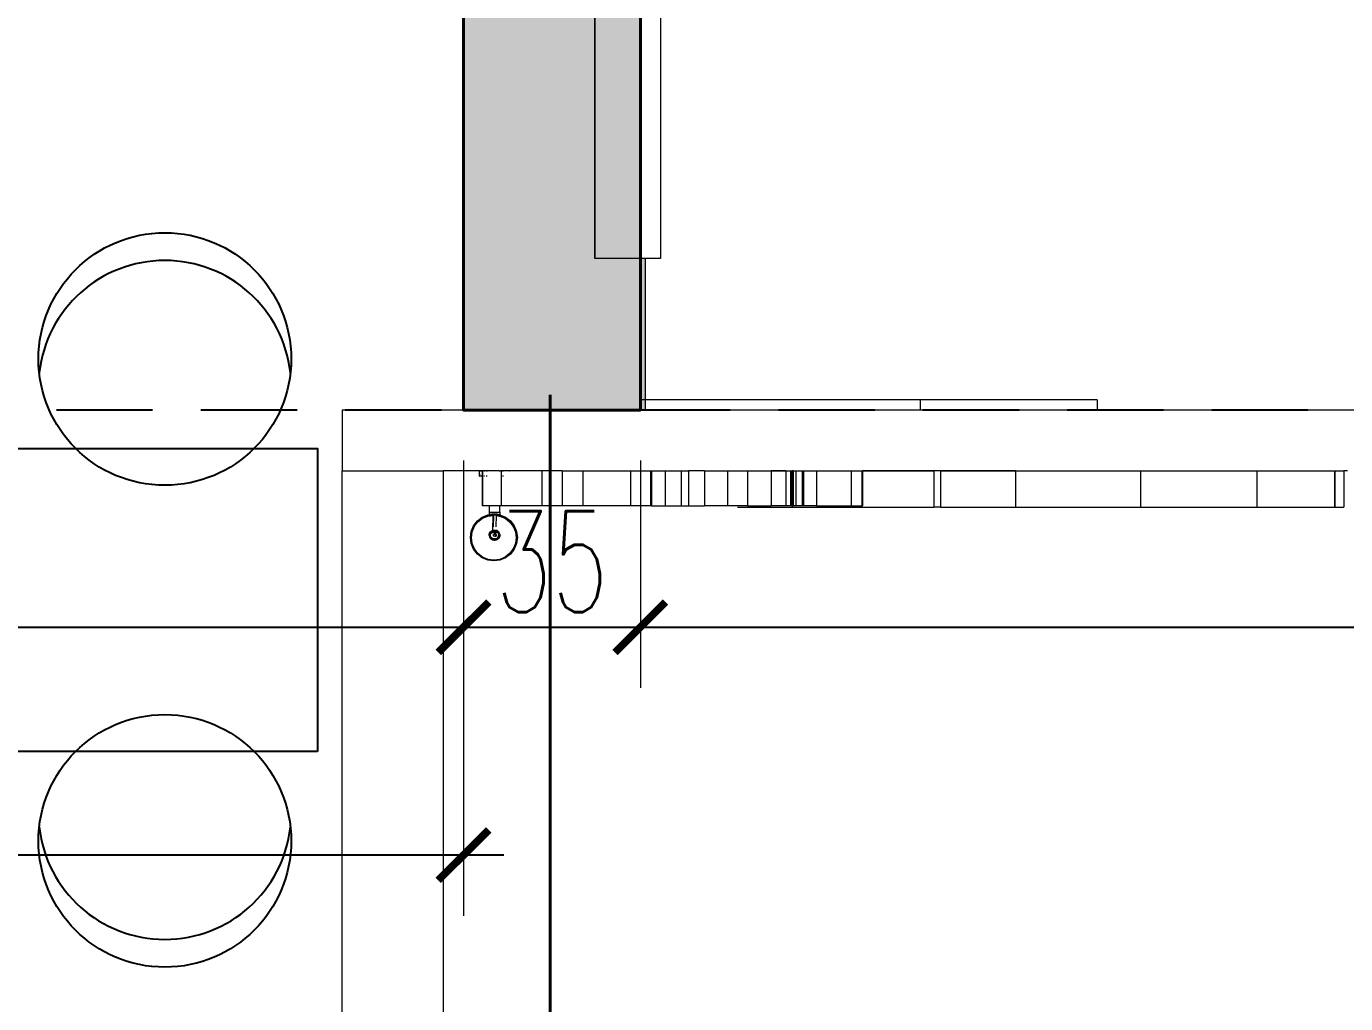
# Model space of a CAD drawing. Header units: millimetres. Extents: x 567392 to 582402, y 4512800 to 4518063.
# Drawn here: x 568703.3 to 568964.3, y 4513169 to 4513362.5 of the extents above; entities that cross this region are included whole.
import ezdxf

# ---------------------------------------------------------------- set-up
doc = ezdxf.new("R2010")
doc.units = ezdxf.units.MM
doc.linetypes.add('DASHED2', pattern=[9.525, 6.35, -3.175])
doc.layers.add('A-STRC-01', color=2, linetype='Continuous', lineweight=40)
doc.layers.add('a_8', color=8, linetype='Continuous', lineweight=0)
for name, color, linetype in [('a_dim', 1, 'Continuous'), ('a_furn', 1, 'Continuous'), ('a_p1_d', 1, 'DASHED2'), ('a_p2', 2, 'Continuous')]:
    doc.layers.add(name, color=color, linetype=linetype)
doc.styles.add('OLCU', font='SIMPLEX.shx', dxfattribs={"width": 0.65})
doc.dimstyles.new('OLCU-İC', dxfattribs={"dimtxt": 20, "dimasz": 10, "dimexe": 12, "dimexo": 10, "dimgap": 3, "dimtad": 1, "dimdec": 0, "dimdsep": 46, "dimtxsty": 'OLCU', "dimblk": 'ARCHTICK', "dimcen": 2, "dimdle": 8, "dimclrd": 73, "dimclre": 1, "dimclrt": 1, "dimadec": 0, "dimazin": 0, "dimtfac": 1, "dimtdec": 0, "dimtix": 1, "dimtmove": 2, "dimatfit": 3, "dimldrblk": 'DOT', "dimfxl": 100, "dimfxlon": 1, "dimtvp": 1, "dimtolj": 1, "dimlwd": -1, "dimlwe": 0, "dimarcsym": 0})

# ---------------------------------------------------------------- blocks, each defined once
blk = doc.blocks.new('A$C4A613EE6')
h = blk.add_hatch(color=256)
h.dxf.hatch_style = 1
h.paths.add_polyline_path([(2860, -4210), (12300, -4210), (12300, -3850), (12000, -3850), (12000, -3950), (7000, -3950), (7000, -3850), (6180, -3850), (6180, -4150), (2860, -4150)])
for p, q in [((12300, -2066), (12300, -2956.4)), ((12420, -2461.1), (12420, -2468)), ((12420, -2468), (12492.2, -2468)), ((12420, -2485.7), (12420, -2468)), ((12492.2, -2485.7), (12492.2, -2468)), ((12420, -2485.7), (12492.2, -2485.7)), ((12420, -2485.7), (12420, -2486.1)), ((12420, -2486.1), (12492.2, -2486.1)), ((12420, -2486.3), (12420, -2486.1)), ((12420, -2486.3), (12492.2, -2486.3)), ((12420, -2640.1), (12420, -2486.3)), ((12492.2, -2485.7), (12492.2, -2486.1)), ((12492.2, -2486.1), (12492.2, -2486.3)), ((12492.2, -2640.1), (12492.2, -2486.3)), ((12420, -2640.1), (12492.2, -2640.1)), ((12420, -2870.2), (12420, -2640.1)), ((12492.2, -2870.2), (12492.2, -2640.1)), ((12420, -2870.2), (12492.2, -2870.2)), ((12420, -3266.3), (12420, -2870.2)), ((12492.2, -3266.3), (12492.2, -2870.2)), ((12280, -2956.4), (12300, -2956.4)), ((12280, -2956.4), (12280, -3856.4)), ((12300, -2956.4), (12300, -3856.4)), ((12420, -3117.9), (12492.2, -3117.9)), ((12420, -3117.9), (12420, -3420.6)), ((12420, -3266.3), (12492.2, -3266.3)), ((12420, -3266.3), (12420, -3279.6)), ((12420, -3279.6), (12492.2, -3279.6)), ((12420, -3667.9), (12420, -3279.6)), ((12492.2, -3266.3), (12492.2, -3279.6)), ((12492.2, -3667.9), (12492.2, -3279.6)), ((12280, -3306.4), (12300, -3306.4)), ((12300, -3306.4), (12300, -3850)), ((12420, -3420.6), (12489.6, -3420.6)), ((12420, -3421.8), (12420, -3420.6)), ((12420, -3421.8), (12489.6, -3421.8)), ((12420, -3443.2), (12420, -3421.8)), ((12420, -3443.2), (12489.6, -3443.2)), ((12420, -3511.5), (12420, -3443.2)), ((12489.6, -3421.8), (12489.6, -3420.6)), ((12489.6, -3443.2), (12489.6, -3421.8)), ((12489.6, -3511.5), (12489.6, -3443.2)), ((12420, -3511.5), (12489.6, -3511.5)), ((12420, -3536.9), (12420, -3511.5)), ((12489.6, -3511.5), (12489.6, -3536.9)), ((12420, -3536.9), (12489.6, -3536.9)), ((12420, -3539.8), (12420, -3536.9)), ((12420, -3539.8), (12489.6, -3539.8)), ((12420, -3552.2), (12420, -3539.8)), ((12489.6, -3536.9), (12489.6, -3539.8)), ((12489.6, -3539.8), (12489.6, -3552.2)), ((12420, -3552.2), (12489.6, -3552.2)), ((12420, -3557.7), (12420, -3552.2)), ((12420, -3557.7), (12489.6, -3557.7)), ((12420, -3557.7), (12420, -3560)), ((12420, -3560), (12489.6, -3560)), ((12420, -3563), (12420, -3560)), ((12420, -3563), (12489.6, -3563)), ((12420, -3572.2), (12420, -3563)), ((12420, -3572.2), (12420, -3600.9)), ((12420, -3572.2), (12489.6, -3572.2)), ((12489.6, -3552.2), (12489.6, -3557.7)), ((12489.6, -3560), (12489.6, -3557.7)), ((12489.6, -3560), (12489.6, -3563)), ((12489.6, -3563), (12489.6, -3572.2)), ((12489.6, -3572.2), (12489.6, -3600.9)), ((12420, -3600.9), (12489.6, -3600.9)), ((12420, -3648.3), (12420, -3600.9)), ((12489.6, -3648.3), (12489.6, -3600.9)), ((12420, -3648.3), (12489.6, -3648.3)), ((12420, -3687.3), (12420, -3648.3)), ((12489.6, -3648.3), (12489.6, -3687.3)), ((12420, -3687.3), (12489.6, -3687.3)), ((12420, -3733.2), (12420, -3687.3)), ((12489.6, -3687.3), (12489.6, -3733.2)), ((12420, -3733.2), (12489.6, -3733.2)), ((12420, -3733.2), (12420, -3764.5)), ((12489.6, -3764.5), (12489.6, -3733.2)), ((12420, -3764.5), (12489.6, -3764.5)), ((12420, -3779.4), (12420, -3764.5)), ((12420, -3779.4), (12489.6, -3779.4)), ((12420, -3810.7), (12420, -3779.4)), ((12489.6, -3779.4), (12489.6, -3764.5)), ((12489.6, -3810.7), (12489.6, -3779.4)), ((12420, -3810.7), (12489.6, -3810.7)), ((12420, -3838.2), (12420, -3810.7)), ((12489.6, -3838.2), (12489.6, -3810.7)), ((11141.1, -3820), (12000, -3820)), ((12000, -3820), (12000, -3850)), ((12300, -3850), (12000, -3850)), ((12000, -3850), (12000, -3950)), ((12300, -3850), (12300, -4210)), ((12420, -3838.2), (12489.6, -3838.2)), ((12420, -3840.2), (12420, -3838.2)), ((12420, -3840.2), (12489.6, -3840.2)), ((12420, -3879.5), (12420, -3840.2)), ((12489.6, -3838.2), (12489.6, -3840.2)), ((12489.6, -3840.2), (12489.6, -3879.5)), ((12420, -3879.6), (12420, -3879.5)), ((12420, -3879.5), (12489.6, -3879.5)), ((12420, -3879.6), (12489.6, -3879.6)), ((12420, -3973.9), (12420, -3879.6)), ((12489.6, -3879.5), (12489.6, -3879.6)), ((12489.6, -3879.6), (12489.6, -3973.9)), ((7000, -3950), (12000, -3950)), ((12420, -3973.9), (12489.6, -3973.9)), ((12420, -4014.6), (12420, -3973.9)), ((12489.6, -3973.9), (12489.6, -4014.6)), ((12420, -4014.6), (12489.6, -4014.6)), ((12420, -4014.6), (12420, -4055.1)), ((12489.6, -4014.6), (12489.6, -4055.1)), ((12420, -4055.1), (12489.6, -4055.1)), ((12420, -4055.1), (12420, -4119.2)), ((12489.6, -4055.1), (12489.6, -4135.5)), ((12420, -4119.8), (12420, -4119.2)), ((12420, -4119.8), (12420, -4121.3)), ((12420, -4121.3), (12420, -4135.5)), ((12512, -4126.5), (12519.4, -4116.8)), ((12513.4, -4127.3), (12520.6, -4118)), ((12513.7, -4127.4), (12520.8, -4118.1)), ((12514.2, -4127.8), (12521.3, -4118.6)), ((12519.4, -4116.8), (12529, -4109.5)), ((12520.6, -4118), (12529.8, -4110.9)), ((12520.8, -4118.1), (12530.1, -4111)), ((12521.3, -4118.6), (12530.5, -4111.5)), ((12529, -4109.5), (12540.2, -4104.8)), ((12529.8, -4110.9), (12540.7, -4106.4)), ((12530.1, -4111), (12540.9, -4106.6)), ((12530.5, -4111.5), (12541.2, -4107.1)), ((12540.2, -4104.8), (12552.3, -4103.2)), ((12540.7, -4106.4), (12552.3, -4104.9)), ((12540.9, -4106.6), (12552.4, -4105)), ((12541.2, -4107.1), (12552.7, -4105.6)), ((12552.3, -4103.2), (12564.3, -4104.8)), ((12552.3, -4104.9), (12563.9, -4106.4)), ((12552.4, -4105), (12564, -4106.6)), ((12552.7, -4105.6), (12564.2, -4107.1)), ((12563.9, -4106.4), (12574.7, -4110.9)), ((12564, -4106.6), (12574.7, -4111)), ((12564.2, -4107.1), (12575, -4111.5)), ((12564.3, -4104.8), (12575.5, -4109.5)), ((12574.7, -4110.9), (12583.9, -4118)), ((12574.7, -4111), (12584, -4118.1)), ((12575, -4111.5), (12584.2, -4118.6)), ((12575.5, -4109.5), (12585.1, -4116.8)), ((12583.9, -4118), (12591.1, -4127.3)), ((12584, -4118.1), (12591.1, -4127.4)), ((12584.2, -4118.6), (12591.2, -4127.8)), ((12585.1, -4116.8), (12592.5, -4126.5)), ((12420, -4135.5), (12489.6, -4135.5)), ((12420, -4135.5), (12420, -4137)), ((12420, -4139.1), (12420, -4137)), ((12420, -4139.1), (12420, -4139.9)), ((12420, -4139.9), (12420, -4172.4)), ((12420.1, -4132.2), (12420.1, -4130.8)), ((12420.1, -4135), (12420.1, -4133.4)), ((12430.6, -4130.8), (12430.6, -4132.2)), ((12430.6, -4133.4), (12430.6, -4135)), ((12489.6, -4135.5), (12489.6, -4138.1)), ((12502.3, -4138.1), (12489.6, -4138.1)), ((12489.6, -4138.1), (12489.6, -4158.9)), ((12502.3, -4158.9), (12502.3, -4138.1)), ((12502.3, -4138.1), (12507.3, -4138.1)), ((12505.8, -4146.7), (12505.7, -4148.5)), ((12505.7, -4148.5), (12505.8, -4150.3)), ((12505.9, -4144.9), (12505.8, -4146.7)), ((12505.8, -4149.7), (12506.1, -4147.3)), ((12506.6, -4155.4), (12505.8, -4149.7)), ((12506.2, -4143.2), (12505.9, -4144.9)), ((12506.2, -4145.5), (12506.1, -4147)), ((12506.1, -4147), (12506.3, -4145.8)), ((12506.1, -4147.3), (12506.1, -4147)), ((12506.6, -4141.4), (12506.2, -4143.2)), ((12506.2, -4145.1), (12506.2, -4145.5)), ((12506.2, -4145.5), (12506.4, -4145.5)), ((12506.3, -4145.8), (12506.4, -4145.5)), ((12507.1, -4139.6), (12506.4, -4145.5)), ((12507.1, -4139.7), (12506.6, -4141.4)), ((12507.1, -4139.6), (12507.3, -4138.1)), ((12507.1, -4139.6), (12507.1, -4139.7)), ((12507.3, -4138.1), (12507.4, -4137.7)), ((12507.4, -4137.7), (12512, -4126.5)), ((12507.4, -4149.7), (12508, -4145.6)), ((12507.6, -4150.6), (12507.4, -4149.7)), ((12508, -4145.6), (12509, -4138.1)), ((12508, -4145.6), (12508.3, -4145.6)), ((12508.3, -4145.6), (12508.3, -4145.4)), ((12508.3, -4145.8), (12508.3, -4145.6)), ((12508.3, -4145.6), (12508.9, -4145.6)), ((12508.4, -4145.1), (12509.3, -4138.1)), ((12508.8, -4145.8), (12508.9, -4145.6)), ((12508.9, -4145.1), (12509.8, -4138.5)), ((12508.9, -4145.6), (12508.9, -4145.4)), ((12508.9, -4145.6), (12531, -4146)), ((12509, -4138.1), (12513.4, -4127.3)), ((12509.3, -4138.1), (12513.7, -4127.4)), ((12509.8, -4138.5), (12514.2, -4127.8)), ((12531, -4146.2), (12531, -4146)), ((12538.3, -4146.3), (12538.1, -4146.9)), ((12538.1, -4146.9), (12538.1, -4149.8)), ((12538.1, -4149.8), (12538.6, -4151.6)), ((12538.6, -4145), (12538.2, -4146.9)), ((12538.2, -4146.9), (12538.2, -4149.7)), ((12538.2, -4149.7), (12538.9, -4152.4)), ((12538.7, -4144.2), (12538.3, -4146.3)), ((12538.3, -4146.3), (12538.4, -4145.9)), ((12538.5, -4145.6), (12538.6, -4145)), ((12538.8, -4144.2), (12538.6, -4145)), ((12540, -4141.8), (12538.7, -4144.2)), ((12540.1, -4141.7), (12538.8, -4144.2)), ((12541.7, -4139.8), (12540, -4141.8)), ((12541.8, -4139.8), (12540.1, -4141.7)), ((12540.7, -4145.1), (12540.2, -4147.2)), ((12540.2, -4147.2), (12540.3, -4149.4)), ((12540.3, -4149.4), (12540.8, -4151.6)), ((12541.4, -4143.7), (12540.7, -4145.1)), ((12541.7, -4143.1), (12541.4, -4143.7)), ((12541.5, -4143.7), (12541.4, -4143.7)), ((12541.5, -4143.7), (12541.8, -4143.1)), ((12543.3, -4143.7), (12541.5, -4143.7)), ((12541.8, -4139.8), (12541.7, -4139.8)), ((12543.1, -4141.6), (12541.7, -4143.1)), ((12543.9, -4138.4), (12541.8, -4139.8)), ((12541.8, -4143.1), (12543.3, -4141.5)), ((12544.7, -4140.6), (12543.1, -4141.6)), ((12543.3, -4143.7), (12543.1, -4153.6)), ((12543.3, -4141.5), (12545.1, -4140.5)), ((12544, -4138.4), (12543.9, -4138.4)), ((12546.4, -4137.7), (12544, -4138.4)), ((12545.1, -4140.5), (12544.7, -4140.6)), ((12544.8, -4140.5), (12544.7, -4140.6)), ((12546.5, -4140), (12544.8, -4140.5)), ((12545.1, -4140.5), (12546.5, -4140)), ((12545.8, -4145.9), (12545.6, -4146.4)), ((12545.6, -4146.4), (12545.6, -4147)), ((12545.6, -4148.7), (12545.6, -4147)), ((12545.6, -4147), (12545.7, -4147.6)), ((12545.7, -4147.8), (12545.6, -4148.1)), ((12545.6, -4148.1), (12545.6, -4148.7)), ((12545.6, -4148.7), (12545.7, -4149.2)), ((12545.7, -4146.6), (12545.8, -4146)), ((12545.7, -4147.2), (12545.7, -4146.6)), ((12545.8, -4147.6), (12545.7, -4147.2)), ((12545.7, -4147.6), (12545.7, -4147.2)), ((12545.7, -4147.6), (12545.7, -4147.7)), ((12545.7, -4147.8), (12545.7, -4147.6)), ((12545.8, -4147.6), (12545.7, -4147.7)), ((12545.7, -4147.7), (12545.8, -4147.8)), ((12545.7, -4147.7), (12545.7, -4147.8)), ((12545.7, -4148.2), (12545.7, -4147.8)), ((12545.7, -4148.2), (12545.8, -4147.8)), ((12545.7, -4148.8), (12545.7, -4148.2)), ((12545.9, -4149.3), (12545.7, -4148.8)), ((12545.7, -4149.2), (12546, -4149.7)), ((12546.1, -4145.4), (12545.8, -4145.9)), ((12545.8, -4146), (12546.1, -4145.5)), ((12546.1, -4147), (12545.8, -4147.5)), ((12545.8, -4147.6), (12546.1, -4147.1)), ((12545.8, -4147.5), (12545.8, -4147.6)), ((12545.8, -4147.7), (12545.8, -4147.6)), ((12545.8, -4147.7), (12545.8, -4147.6)), ((12545.8, -4147.8), (12545.8, -4147.7)), ((12546.1, -4149.8), (12545.9, -4149.3)), ((12546.1, -4146.7), (12546, -4147)), ((12546, -4147), (12546.1, -4147)), ((12546, -4149.7), (12546.3, -4150.2)), ((12546.5, -4145), (12546.1, -4145.4)), ((12546.1, -4145.5), (12546.4, -4145.1)), ((12546.1, -4146.5), (12546.1, -4146.5)), ((12546.1, -4146.5), (12546.1, -4146.7)), ((12546.1, -4147.1), (12546.5, -4146.7)), ((12546.1, -4147), (12546.1, -4147.1)), ((12546.5, -4150.3), (12546.1, -4149.8)), ((12546.3, -4150.2), (12546.7, -4150.5)), ((12546.7, -4137.7), (12546.4, -4137.7)), ((12546.4, -4145.1), (12546.9, -4144.8)), ((12546.7, -4145.4), (12546.4, -4145.7)), ((12546.7, -4145.4), (12546.4, -4145.7)), ((12546.4, -4145.8), (12546.7, -4145.5)), ((12546.5, -4140), (12546.5, -4140)), ((12546.6, -4140), (12546.5, -4140)), ((12547, -4140.1), (12546.5, -4140)), ((12546.5, -4140), (12546.7, -4140)), ((12546.9, -4144.7), (12546.5, -4145)), ((12546.9, -4146.3), (12546.5, -4146.6)), ((12546.5, -4146.7), (12546.9, -4146.4)), ((12546.5, -4146.6), (12546.5, -4146.6)), ((12546.7, -4139.9), (12546.6, -4140)), ((12546.7, -4140), (12546.6, -4140)), ((12546.7, -4137.7), (12546.9, -4137.6)), ((12548.9, -4137.7), (12546.7, -4137.7)), ((12546.9, -4140), (12546.7, -4139.9)), ((12547.1, -4140), (12546.7, -4140)), ((12546.7, -4140), (12546.9, -4140)), ((12547.1, -4145.1), (12546.7, -4145.4)), ((12547.1, -4145.2), (12546.7, -4145.4)), ((12546.7, -4145.5), (12547.1, -4145.3)), ((12546.9, -4137.6), (12549.4, -4137.7)), ((12548.7, -4140), (12546.9, -4140)), ((12547.4, -4144.5), (12546.9, -4144.7)), ((12546.9, -4144.8), (12547.4, -4144.7)), ((12547.5, -4146.2), (12546.9, -4146.3)), ((12546.9, -4146.4), (12547.4, -4146.3)), ((12547, -4140.1), (12547.1, -4140)), ((12548.5, -4140.1), (12547, -4140.1)), ((12547.1, -4140), (12548.6, -4140)), ((12547.5, -4145), (12547.1, -4145.2)), ((12547.1, -4145.2), (12547.1, -4145.1)), ((12547.1, -4145.3), (12547.5, -4145.2)), ((12548, -4144.5), (12547.4, -4144.5)), ((12547.4, -4144.7), (12547.9, -4144.7)), ((12547.4, -4146.3), (12547.9, -4146.3)), ((12547.9, -4145), (12547.5, -4145.1)), ((12547.5, -4145.1), (12547.5, -4145)), ((12547.5, -4145.2), (12547.9, -4145.2)), ((12548, -4146.2), (12547.5, -4146.2)), ((12547.9, -4144.7), (12548.4, -4144.9)), ((12547.9, -4145.1), (12547.9, -4145)), ((12548.3, -4145.2), (12547.9, -4145.1)), ((12547.9, -4145.2), (12548.3, -4145.3)), ((12547.9, -4146.3), (12548.4, -4146.4)), ((12548.5, -4144.7), (12548, -4144.5)), ((12548.4, -4146.3), (12548, -4146.2)), ((12548.4, -4145.3), (12548.3, -4145.2)), ((12548.3, -4145.2), (12548.3, -4145.2)), ((12548.3, -4145.3), (12548.4, -4145.4)), ((12548.4, -4144.9), (12548.9, -4145.2)), ((12548.4, -4145.4), (12548.6, -4145.6)), ((12548.4, -4146.4), (12548.9, -4146.7)), ((12550.4, -4140.7), (12548.5, -4140.1)), ((12548.9, -4145), (12548.5, -4144.7)), ((12550.5, -4140.6), (12548.6, -4140)), ((12548.6, -4140), (12548.9, -4140)), ((12548.6, -4145.6), (12548.9, -4145.9)), ((12548.9, -4140), (12548.7, -4140)), ((12551.4, -4138.5), (12548.9, -4137.7)), ((12550.6, -4140.6), (12548.9, -4140)), ((12549.3, -4145.4), (12548.9, -4145)), ((12548.9, -4145.2), (12549.3, -4145.6)), ((12549.1, -4146.1), (12548.9, -4145.7)), ((12548.9, -4145.9), (12549.1, -4146.2)), ((12548.9, -4146.6), (12548.9, -4146.6)), ((12549.1, -4146.9), (12548.9, -4146.6)), ((12548.9, -4146.7), (12549.1, -4147)), ((12549.3, -4149.9), (12549, -4150.3)), ((12549.1, -4146.1), (12549.1, -4146.1)), ((12549.1, -4146.2), (12549.1, -4146.1)), ((12549.1, -4146.2), (12549.1, -4146.3)), ((12549.2, -4146.6), (12549.1, -4146.3)), ((12549.1, -4146.3), (12549.1, -4146.3)), ((12549.1, -4146.9), (12549.2, -4146.6)), ((12549.1, -4147), (12549.2, -4146.9)), ((12549.2, -4146.9), (12549.1, -4146.9)), ((12549.1, -4147), (12549.2, -4147.1)), ((12549.2, -4146.6), (12549.2, -4146.6)), ((12549.2, -4146.6), (12549.2, -4146.7)), ((12549.2, -4146.7), (12549.2, -4147)), ((12549.2, -4147), (12549.2, -4146.9)), ((12549.2, -4147), (12549.2, -4147.1)), ((12549.3, -4147.1), (12549.2, -4147)), ((12549.3, -4147.2), (12549.2, -4147.1)), ((12549.5, -4145.9), (12549.3, -4145.4)), ((12549.3, -4145.6), (12549.5, -4146.1)), ((12549.5, -4147.5), (12549.3, -4147.1)), ((12549.3, -4147.2), (12549.5, -4147.5)), ((12549.6, -4149.4), (12549.3, -4149.9)), ((12549.4, -4137.7), (12551.8, -4138.5)), ((12549.5, -4146.1), (12549.5, -4145.9)), ((12549.5, -4146.1), (12549.6, -4146.5)), ((12549.5, -4147.5), (12549.6, -4147.1)), ((12549.5, -4147.6), (12549.5, -4147.5)), ((12549.5, -4147.5), (12549.5, -4147.5)), ((12549.6, -4147.7), (12549.5, -4147.6)), ((12549.6, -4147.1), (12549.6, -4146.5)), ((12549.6, -4146.5), (12549.7, -4146.7)), ((12549.6, -4147.5), (12549.6, -4146.5)), ((12549.7, -4147.3), (12549.6, -4147.5)), ((12549.6, -4147.5), (12549.6, -4147.8)), ((12549.6, -4148), (12549.6, -4147.5)), ((12549.6, -4147.7), (12549.6, -4147.8)), ((12549.6, -4147.8), (12549.6, -4148)), ((12549.6, -4148), (12549.7, -4148.2)), ((12549.7, -4148.8), (12549.6, -4149.4)), ((12549.7, -4146.7), (12549.7, -4147.3)), ((12549.7, -4148.2), (12549.7, -4147.3)), ((12549.7, -4148.2), (12549.7, -4148.8)), ((12552.2, -4141.8), (12550.4, -4140.7)), ((12552.3, -4141.8), (12550.5, -4140.6)), ((12552.4, -4141.7), (12550.6, -4140.6)), ((12553.6, -4140), (12551.4, -4138.5)), ((12551.8, -4138.5), (12553.9, -4139.9)), ((12553.6, -4143.4), (12552.2, -4141.8)), ((12553.7, -4143.4), (12552.3, -4141.8)), ((12553.8, -4143.3), (12552.4, -4141.7)), ((12555.4, -4142), (12553.6, -4140)), ((12554.6, -4145.4), (12553.6, -4143.4)), ((12554.7, -4145.3), (12553.7, -4143.4)), ((12554.8, -4145.3), (12553.8, -4143.3)), ((12554, -4140), (12553.9, -4139.9)), ((12554, -4140), (12554, -4140)), ((12554, -4140), (12555.6, -4141.9)), ((12555.1, -4149.6), (12554.5, -4151.8)), ((12555.2, -4147.6), (12554.6, -4145.4)), ((12555.2, -4147.4), (12554.7, -4145.3)), ((12554.7, -4151.9), (12555.2, -4149.8)), ((12554.8, -4145.3), (12555.2, -4147.4)), ((12555.2, -4147), (12554.8, -4145.3)), ((12554.8, -4151.9), (12555.3, -4149.7)), ((12554.9, -4151.8), (12555.4, -4149.7)), ((12555.2, -4148.7), (12555.1, -4149.6)), ((12555.2, -4147), (12555.3, -4147.5)), ((12555.3, -4147.5), (12555.2, -4147)), ((12555.2, -4147.4), (12555.2, -4147.4)), ((12555.2, -4147.5), (12555.2, -4147.4)), ((12555.3, -4148.8), (12555.2, -4147.5)), ((12555.2, -4147.5), (12555.2, -4148.7)), ((12555.2, -4148.7), (12555.2, -4147.6)), ((12555.2, -4149.8), (12555.2, -4148.7)), ((12555.3, -4148.8), (12555.2, -4149.7)), ((12555.2, -4149.7), (12555.2, -4149.8)), ((12555.4, -4149.7), (12555.3, -4147.5)), ((12555.3, -4147.5), (12555.3, -4147.5)), ((12555.3, -4147.5), (12555.3, -4148.8)), ((12555.3, -4149.7), (12555.3, -4148.8)), ((12556.7, -4144.5), (12555.4, -4142)), ((12555.6, -4141.9), (12556.7, -4144.4)), ((12555.7, -4142), (12555.6, -4141.9)), ((12555.7, -4142), (12556.8, -4144.5)), ((12556.7, -4144.4), (12557, -4145.7)), ((12557, -4145.7), (12556.7, -4144.5)), ((12556.8, -4144.5), (12557.3, -4147)), ((12556.8, -4152.8), (12557.4, -4150)), ((12557.3, -4147), (12557, -4145.7)), ((12557.4, -4147.2), (12557.3, -4147)), ((12557.4, -4150), (12557.4, -4147.2)), ((12557.4, -4147.2), (12557.4, -4147.2)), ((12591.1, -4127.3), (12591.1, -4127.4)), ((12591.1, -4127.4), (12595.5, -4138.1)), ((12591.2, -4127.8), (12595.6, -4138.3)), ((12592.5, -4126.5), (12592.5, -4126.5)), ((12592.5, -4126.5), (12597.1, -4137.7)), ((12595.5, -4138.1), (12595.6, -4138.3)), ((12597.1, -4149.7), (12595.5, -4161.3)), ((12595.6, -4138.3), (12597.1, -4149.7)), ((12597.1, -4137.7), (12597.1, -4137.7)), ((12597.1, -4137.7), (12598.7, -4149.7)), ((12598.7, -4149.7), (12597.1, -4161.7)), ((12598.7, -4149.7), (12598.7, -4149.7)), ((12420, -4172.4), (12420.3, -4172.4)), ((12420, -4172.4), (12420, -4172.9)), ((12420, -4172.9), (12420.3, -4172.9)), ((12420, -4172.9), (12420, -4250)), ((12420.2, -4165.2), (12420.2, -4163.1)), ((12420.3, -4169.9), (12420.3, -4168.6)), ((12420.3, -4172.4), (12420.3, -4170.9)), ((12420.3, -4172.9), (12420.3, -4172.4)), ((12420.3, -4172.4), (12420.4, -4172.4)), ((12420.3, -4176.1), (12420.3, -4172.9)), ((12420.3, -4172.9), (12420.4, -4172.9)), ((12420.5, -4175.8), (12420.3, -4176.1)), ((12420.3, -4176.1), (12420.5, -4176.1)), ((12420.3, -4178.3), (12420.3, -4176.1)), ((12420.4, -4165.2), (12420.4, -4163.1)), ((12420.4, -4169.9), (12420.4, -4168.6)), ((12420.4, -4172.4), (12420.4, -4170.9)), ((12420.4, -4172.4), (12430.9, -4172.4)), ((12420.4, -4172.9), (12420.4, -4172.4)), ((12420.4, -4172.9), (12431, -4172.9)), ((12420.5, -4175.8), (12420.4, -4172.9)), ((12420.5, -4176.1), (12420.5, -4175.8)), ((12420.5, -4178), (12420.5, -4176.1)), ((12430.9, -4163.1), (12430.9, -4165.2)), ((12430.9, -4168.6), (12430.9, -4169.9)), ((12430.9, -4170.9), (12430.9, -4172.4)), ((12430.9, -4172.4), (12431, -4172.9)), ((12430.9, -4172.4), (12489.6, -4172.4)), ((12431, -4172.9), (12431, -4177.9)), ((12431, -4172.9), (12489.6, -4172.9)), ((12489.6, -4158.9), (12502.3, -4158.9)), ((12489.6, -4158.9), (12489.6, -4172.4)), ((12489.6, -4172.4), (12489.6, -4172.9)), ((12502.3, -4158.9), (12507, -4158.9)), ((12505.8, -4150.3), (12505.9, -4152)), ((12505.9, -4152), (12506.2, -4153.8)), ((12506.2, -4153.8), (12506.6, -4155.4)), ((12506.6, -4155.4), (12507, -4158.9)), ((12507.4, -4161.7), (12507, -4158.9)), ((12512, -4172.9), (12507.4, -4161.7)), ((12507.6, -4150.6), (12507.9, -4150.6)), ((12507.6, -4151.1), (12507.6, -4150.6)), ((12507.9, -4151.1), (12507.6, -4151.1)), ((12509, -4161.3), (12507.6, -4151.1)), ((12507.9, -4150.6), (12507.9, -4150.5)), ((12507.9, -4150.6), (12508.4, -4150.6)), ((12507.9, -4151.1), (12507.9, -4150.6)), ((12509.3, -4161.3), (12507.9, -4151.1)), ((12508.4, -4151.1), (12507.9, -4151.1)), ((12508.4, -4150.6), (12508.4, -4150.5)), ((12508.4, -4150.6), (12530.9, -4151)), ((12508.4, -4151.1), (12508.4, -4150.6)), ((12509.8, -4161.5), (12508.4, -4151.1)), ((12538.3, -4151.6), (12508.4, -4151.1)), ((12513.4, -4172.1), (12509, -4161.3)), ((12513.7, -4172), (12509.3, -4161.3)), ((12514.2, -4172.2), (12509.8, -4161.5)), ((12519.4, -4182.5), (12512, -4172.9)), ((12520.6, -4181.4), (12513.4, -4172.1)), ((12520.8, -4181.3), (12513.7, -4172)), ((12521.3, -4181.4), (12514.2, -4172.2)), ((12530.9, -4151), (12530.9, -4150.9)), ((12538.3, -4151.6), (12538.2, -4151)), ((12538.5, -4152.4), (12538.3, -4151.6)), ((12538.6, -4151.6), (12538.3, -4151.6)), ((12539, -4153.4), (12538.5, -4152.4)), ((12538.6, -4151.6), (12538.8, -4152.5)), ((12538.8, -4152.5), (12539, -4152.8)), ((12538.9, -4152.4), (12539, -4152.5)), ((12539, -4152.5), (12539, -4152.8)), ((12539, -4152.5), (12539.5, -4153.6)), ((12539, -4152.8), (12539, -4153.4)), ((12539, -4152.8), (12539.4, -4153.6)), ((12539, -4153.4), (12539, -4153.5)), ((12539, -4153.5), (12539, -4153.6)), ((12539, -4153.5), (12539, -4153.5)), ((12539.1, -4153.6), (12539, -4153.5)), ((12539.4, -4153.6), (12539, -4153.5)), ((12539.1, -4153.6), (12539, -4153.6)), ((12539.6, -4154.9), (12539.1, -4153.6)), ((12539.4, -4153.6), (12539.1, -4153.6)), ((12539.6, -4153.6), (12539.4, -4153.6)), ((12539.4, -4153.6), (12540.1, -4155)), ((12539.5, -4153.6), (12539.4, -4153.6)), ((12539.4, -4153.6), (12539.4, -4153.6)), ((12539.5, -4153.6), (12539.6, -4153.6)), ((12539.6, -4153.6), (12540.2, -4154.9)), ((12539.7, -4155), (12539.6, -4154.9)), ((12541.3, -4156.9), (12539.7, -4155)), ((12540.1, -4155), (12541.9, -4157)), ((12540.2, -4154.9), (12542, -4156.9)), ((12540.8, -4151.6), (12541.8, -4153.6)), ((12541.4, -4156.9), (12541.3, -4156.9)), ((12543.4, -4158.3), (12541.4, -4156.9)), ((12541.4, -4157), (12541.4, -4156.9)), ((12543.5, -4158.4), (12541.4, -4157)), ((12541.8, -4153.6), (12541.9, -4153.6)), ((12543.1, -4153.6), (12541.9, -4153.6)), ((12541.9, -4153.6), (12541.9, -4153.7)), ((12543.1, -4153.7), (12541.9, -4153.7)), ((12541.9, -4153.7), (12543.3, -4155.2)), ((12541.9, -4157), (12544.1, -4158.4)), ((12542, -4156.9), (12544.2, -4158.4)), ((12543.1, -4153.6), (12543.1, -4153.7)), ((12543.3, -4155.2), (12545, -4156.3)), ((12545.8, -4159.1), (12543.4, -4158.3)), ((12545.9, -4159.2), (12543.5, -4158.4)), ((12544.1, -4158.4), (12546.3, -4159.1)), ((12544.2, -4158.4), (12546.5, -4159.1)), ((12545, -4156.3), (12546.8, -4156.9)), ((12546.3, -4159.1), (12545.8, -4159.1)), ((12546.6, -4159.2), (12545.9, -4159.2)), ((12546.5, -4159.1), (12546.3, -4159.1)), ((12546.3, -4159.1), (12546.6, -4159.2)), ((12546.9, -4150.5), (12546.5, -4150.3)), ((12546.5, -4159.1), (12546.7, -4159.2)), ((12548.5, -4159.3), (12546.6, -4159.2)), ((12546.7, -4150.5), (12546.9, -4150.5)), ((12546.7, -4159.2), (12548.6, -4159.2)), ((12548.2, -4156.9), (12546.8, -4156.9)), ((12546.8, -4156.9), (12546.9, -4156.9)), ((12547, -4150.6), (12546.9, -4150.5)), ((12546.9, -4156.9), (12548.9, -4157)), ((12547.5, -4150.7), (12547, -4150.6)), ((12548, -4150.7), (12547.5, -4150.7)), ((12548.5, -4150.6), (12548, -4150.7)), ((12550.2, -4156.3), (12548.2, -4156.9)), ((12549, -4150.3), (12548.5, -4150.6)), ((12548.6, -4159.2), (12548.5, -4159.3)), ((12548.5, -4159.3), (12549.1, -4159.3)), ((12548.6, -4159.2), (12549.2, -4159.2)), ((12548.9, -4157), (12550.7, -4156.5)), ((12549.2, -4159.2), (12549.1, -4159.3)), ((12549.2, -4159.2), (12551.5, -4158.6)), ((12551.9, -4155.3), (12550.2, -4156.3)), ((12550.7, -4156.4), (12552.3, -4155.4)), ((12550.7, -4156.4), (12550.8, -4156.4)), ((12550.7, -4156.5), (12550.7, -4156.4)), ((12550.8, -4156.4), (12552.3, -4155.4)), ((12551.6, -4158.5), (12551.5, -4158.6)), ((12551.6, -4158.5), (12553.8, -4157.2)), ((12553.4, -4153.7), (12551.9, -4155.3)), ((12552.3, -4155.4), (12553.7, -4153.9)), ((12552.4, -4155.4), (12552.3, -4155.4)), ((12552.4, -4155.4), (12553.8, -4153.8)), ((12552.5, -4155.3), (12552.4, -4155.4)), ((12552.5, -4155.3), (12553.9, -4153.8)), ((12554.5, -4151.8), (12553.4, -4153.7)), ((12553.7, -4153.9), (12554.7, -4151.9)), ((12553.8, -4153.8), (12554.8, -4151.9)), ((12553.8, -4157.2), (12555.6, -4155.2)), ((12553.9, -4153.8), (12554.9, -4151.8)), ((12555.6, -4155.2), (12556.8, -4152.8)), ((12591.1, -4172.1), (12584, -4181.3)), ((12592.5, -4172.9), (12585.1, -4182.4)), ((12595.5, -4161.3), (12591.1, -4172.1)), ((12597.1, -4161.7), (12592.5, -4172.8)), ((12592.5, -4172.8), (12592.5, -4172.9)), ((12420.3, -4178.3), (12420.5, -4178)), ((12430.8, -4178.2), (12420.3, -4178.3)), ((12431, -4177.9), (12420.5, -4178)), ((12430.8, -4178.2), (12431, -4177.9)), ((12529, -4189.9), (12519.4, -4182.5)), ((12529.8, -4188.5), (12520.6, -4181.4)), ((12530.1, -4188.4), (12520.8, -4181.3)), ((12530.5, -4188.5), (12521.3, -4181.4)), ((12540.2, -4194.5), (12529, -4189.9)), ((12540.7, -4193), (12529.8, -4188.5)), ((12540.9, -4192.8), (12530.1, -4188.4)), ((12541, -4192.9), (12530.5, -4188.5)), ((12552.3, -4196.1), (12540.2, -4194.5)), ((12552.3, -4194.5), (12540.7, -4193)), ((12541, -4192.9), (12540.9, -4192.8)), ((12552.4, -4194.4), (12541, -4192.9)), ((12541.2, -4192.9), (12541, -4192.9)), ((12552.6, -4194.4), (12541.2, -4192.9)), ((12552.6, -4194.4), (12552.3, -4194.5)), ((12564.3, -4194.5), (12552.3, -4196.1)), ((12564, -4192.8), (12552.4, -4194.4)), ((12563.9, -4193), (12552.6, -4194.4)), ((12574.7, -4188.5), (12563.9, -4193)), ((12574.7, -4188.4), (12564, -4192.8)), ((12575.5, -4189.9), (12564.3, -4194.5)), ((12584, -4181.3), (12574.7, -4188.4)), ((12583.9, -4181.4), (12574.7, -4188.5)), ((12575.6, -4189.8), (12575.5, -4189.9)), ((12585.1, -4182.5), (12575.6, -4189.8)), ((12584, -4181.3), (12583.9, -4181.4)), ((12585.1, -4182.4), (12585.1, -4182.5)), ((12300, -4210), (2300, -4210)), ((12300, -4210), (12300, -4450)), ((12420, -4450), (12420, -4250)), ((12420, -4250), (16039.9, -4250)), ((12300, -4450), (12420, -4450)), ((16239.9, -4450), (12420, -4450))]:
    blk.add_line(p, q)
blk.add_lwpolyline([(2860, -4210), (12300, -4210), (12300, -3850), (12000, -3850), (12000, -3950), (7000, -3950), (7000, -3850), (6180, -3850), (6180, -4150), (2860, -4150)], close=True)
blk = doc.blocks.new('_ArchTick')
at = {"const_width": 0.15}
blk.add_lwpolyline([(-0.5, -0.5), (0.5, 0.5)], dxfattribs=at)
blk = doc.blocks.new('*D603')
at = {"layer": 'a_dim', "color": 1, "lineweight": 0, "transparency": 16777216}
for p, q in [((568413.8, 4513276.52), (568413.8, 4513231.53)), ((568789.8, 4513276.52), (568789.8, 4513231.53))]:
    blk.add_line(p, q, dxfattribs=at)
at = {"layer": 'a_dim', "color": 73, "transparency": 16777216}
blk.add_line((568405.8, 4513243.53), (568797.8, 4513243.53), dxfattribs=at)
at = {"layer": 'Defpoints', "color": 0, "transparency": 16777216}
for p in [(568413.8, 4513286.52), (568789.8, 4513286.52), (568789.8, 4513243.53)]:
    blk.add_point(p, dxfattribs=at)
at = {"layer": 'a_dim', "color": 73, "transparency": 16777216, "xscale": 10, "yscale": 10, "zscale": 10, "rotation": 180}
blk.add_blockref('_ArchTick', (568413.8, 4513243.53), dxfattribs=at)
at = {"layer": 'a_dim', "color": 73, "transparency": 16777216, "xscale": 10, "yscale": 10, "zscale": 10}
blk.add_blockref('_ArchTick', (568789.8, 4513243.53), dxfattribs=at)
at = {"layer": 'a_dim', "color": 3, "transparency": 16777216, "insert": (568601.8, 4513256.53), "char_height": 20, "attachment_point": 5, "style": 'OLCU'}
blk.add_mtext('\\A1;376', dxfattribs=at)
blk = doc.blocks.new('_Dot')
at = {"color": 0, "linetype": 'ByBlock', "lineweight": -2}
blk.add_line((-0.5, 0), (-1, 0), dxfattribs=at)
at = {"color": 0, "linetype": 'ByBlock', "const_width": 0.5}
blk.add_lwpolyline([(-0.25, 0, 1), (0.25, 0, 1)], format="xyb", close=True, dxfattribs=at)
blk = doc.blocks.new('*D604')
at = {"layer": 'a_dim', "color": 1, "lineweight": 0, "transparency": 16777216}
for p, q in [((568789.8, 4513276.52), (568789.8, 4513231.53)), ((568824.8, 4513276.52), (568824.8, 4513231.53))]:
    blk.add_line(p, q, dxfattribs=at)
at = {"layer": 'a_dim', "color": 73, "transparency": 16777216}
blk.add_line((568781.8, 4513243.53), (568832.8, 4513243.53), dxfattribs=at)
at = {"layer": 'Defpoints', "color": 0, "transparency": 16777216}
for p in [(568789.8, 4513286.52), (568824.8, 4513286.52), (568824.8, 4513243.53)]:
    blk.add_point(p, dxfattribs=at)
at = {"layer": 'a_dim', "color": 73, "transparency": 16777216, "xscale": 10, "yscale": 10, "zscale": 10, "rotation": 180}
blk.add_blockref('_ArchTick', (568789.8, 4513243.53), dxfattribs=at)
at = {"layer": 'a_dim', "color": 73, "transparency": 16777216, "xscale": 10, "yscale": 10, "zscale": 10}
blk.add_blockref('_ArchTick', (568824.8, 4513243.53), dxfattribs=at)
at = {"layer": 'a_dim', "color": 3, "transparency": 16777216, "insert": (568807.3, 4513256.53), "char_height": 20, "attachment_point": 5, "style": 'OLCU'}
blk.add_mtext('\\A1;35', dxfattribs=at)
blk = doc.blocks.new('*D605')
at = {"layer": 'a_dim', "color": 1, "lineweight": 0, "transparency": 16777216}
for p, q in [((568824.8, 4513276.52), (568824.8, 4513231.53)), ((569202.8, 4513276.52), (569202.8, 4513231.53))]:
    blk.add_line(p, q, dxfattribs=at)
at = {"layer": 'a_dim', "color": 73, "transparency": 16777216}
blk.add_line((568816.8, 4513243.53), (569210.8, 4513243.53), dxfattribs=at)
at = {"layer": 'Defpoints', "color": 0, "transparency": 16777216}
for p in [(568824.8, 4513286.52), (569202.8, 4513286.52), (569202.8, 4513243.53)]:
    blk.add_point(p, dxfattribs=at)
at = {"layer": 'a_dim', "color": 73, "transparency": 16777216, "xscale": 10, "yscale": 10, "zscale": 10, "rotation": 180}
blk.add_blockref('_ArchTick', (568824.8, 4513243.53), dxfattribs=at)
at = {"layer": 'a_dim', "color": 73, "transparency": 16777216, "xscale": 10, "yscale": 10, "zscale": 10}
blk.add_blockref('_ArchTick', (569202.8, 4513243.53), dxfattribs=at)
at = {"layer": 'a_dim', "color": 3, "transparency": 16777216, "insert": (569013.8, 4513256.53), "char_height": 20, "attachment_point": 5, "style": 'OLCU'}
blk.add_mtext('\\A1;378', dxfattribs=at)
blk = doc.blocks.new('*D613')
at = {"layer": 'a_dim', "color": 1, "lineweight": 0, "transparency": 16777216}
for p, q in [((567982.8, 4513276.52), (567982.8, 4513186.4)), ((568789.8, 4513276.52), (568789.8, 4513186.4))]:
    blk.add_line(p, q, dxfattribs=at)
at = {"layer": 'a_dim', "color": 73, "transparency": 16777216}
blk.add_line((568797.8, 4513198.4), (567974.8, 4513198.4), dxfattribs=at)
at = {"layer": 'Defpoints', "color": 0, "transparency": 16777216}
for p in [(567982.8, 4513286.52), (568789.8, 4513286.52), (567982.8, 4513198.4)]:
    blk.add_point(p, dxfattribs=at)
at = {"layer": 'a_dim', "color": 73, "transparency": 16777216, "xscale": 10, "yscale": 10, "zscale": 10, "rotation": 180}
blk.add_blockref('_ArchTick', (567982.8, 4513198.4), dxfattribs=at)
at = {"layer": 'a_dim', "color": 73, "transparency": 16777216, "xscale": 10, "yscale": 10, "zscale": 10}
blk.add_blockref('_ArchTick', (568789.8, 4513198.4), dxfattribs=at)
at = {"layer": 'a_dim', "color": 3, "transparency": 16777216, "insert": (568386.3, 4513211.4), "char_height": 20, "attachment_point": 5, "style": 'OLCU'}
blk.add_mtext('\\A1;807', dxfattribs=at)
blk = doc.blocks.new('KOLONS')
at = {"layer": 'A-STRC-01'}
h = blk.add_hatch(color=256, dxfattribs=at)
h.dxf.hatch_style = 1
h.paths.add_polyline_path([(-1688, 80), (-1653, 80), (-1653, 0), (-1688, 0)])
at = {"layer": 'A-STRC-01', "color": 3}
blk.add_lwpolyline([(-1688, 80), (-1653, 80), (-1653, 0), (-1688, 0)], close=True, dxfattribs=at)

msp = doc.modelspace()

# ---------------------------------------------------------------- linework, layer by layer
at = {"layer": 'A-STRC-01'}
msp.add_lwpolyline([(568806.969, 4513016.516), (568806.969, 4513289.516)], dxfattribs=at)
at = {"layer": 'a_furn'}
for centre in [(568730.718, 4513296.63), (568730.718, 4513201.238)]:
    msp.add_circle(centre, 25, dxfattribs=at)
for centre, start, end in [((568730.718, 4513291.142), 6.30129, 173.69871), ((568730.718, 4513206.726), 186.30129, 353.69871)]:
    msp.add_arc(centre, 25, start, end, dxfattribs=at)
at = {"layer": 'a_p1_d', "ltscale": 3}
msp.add_lwpolyline([(570442.802, 4513286.52), (567982.802, 4513286.52)], dxfattribs=at)
at = {"layer": 'a_p2'}
msp.add_lwpolyline([(568760.929, 4513218.934), (568700.929, 4513218.934), (568700.929, 4513278.934), (568760.929, 4513278.934)], close=True, dxfattribs=at)

# ---------------------------------------------------------------- block references
at = {"layer": 'A-STRC-01'}
msp.add_blockref('KOLONS', (570477.802, 4513286.52), dxfattribs=at)
at = {"layer": 'a_8', "xscale": 0.09999999999999998, "yscale": 0.09999999999999998, "zscale": 0.09999999999999998, "rotation": 270}
msp.add_blockref('A$C4A613EE6', (569210.802, 4514516.52), dxfattribs=at)

# ---------------------------------------------------------------- dimensions: what is measured, and where the dimension line sits
at = {"layer": 'a_dim'}
for base, p1, p2, picture, middle in [((567982.802, 4513198.402), (568789.802, 4513286.52), (567982.802, 4513286.52), '*D613', (568386.302, 4513211.402)), ((568789.802, 4513243.525), (568413.802, 4513286.52), (568789.802, 4513286.52), '*D603', (568601.802, 4513256.525)), ((568824.802, 4513243.525), (568789.802, 4513286.52), (568824.802, 4513286.52), '*D604', (568807.302, 4513256.525)), ((569202.802, 4513243.525), (568824.802, 4513286.52), (569202.802, 4513286.52), '*D605', (569013.802, 4513256.525))]:
    dim = msp.add_linear_dim(base=base, p1=p1, p2=p2, dimstyle='OLCU-İC', override={"dimclrt": 3}, dxfattribs=at)
    dim.commit()
    dim.dimension.update_dxf_attribs({"geometry": picture, "text_midpoint": middle})

doc.saveas('drawing.dxf')
